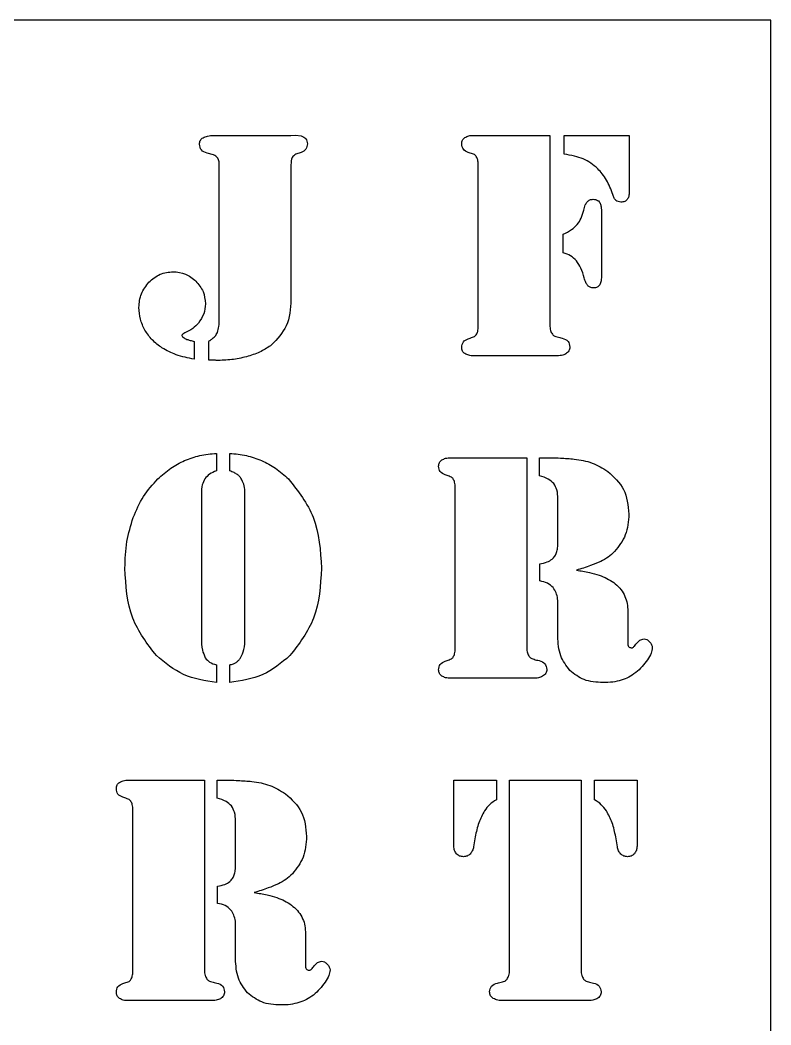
# Model space of a CAD drawing. Header units: millimetres. Extents: x 0 to 850, y -340 to 510.
# Drawn here: x 676.3 to 850, y 277.6 to 510 of the extents above; entities that cross this region are included whole.
import ezdxf

# ---------------------------------------------------------------- set-up
doc = ezdxf.new("R2010")
doc.units = ezdxf.units.MM
doc.layers.get('0').update_dxf_attribs({"linetype": 'CONTINUOUS'})

msp = doc.modelspace()

# ---------------------------------------------------------------- linework, layer by layer
for p, q in [((721.1, 483.3), (722.34, 483.34)), ((722.34, 483.34), (738.96, 483.34)), ((738.96, 483.34), (739.97, 483.38)), ((739.97, 483.38), (741.32, 483.23)), ((781.27, 483.34), (798.87, 483.34)), ((798.87, 483.34), (798.87, 439.44)), ((802.16, 478.97), (802.16, 483.34)), ((802.16, 483.34), (817.21, 483.34)), ((817.21, 483.34), (817.21, 470.3)), ((721.03, 478.86), (719.57, 479.23)), ((741.28, 479.38), (740.08, 479.01)), ((738.96, 476.54), (738.96, 445.31)), ((782.28, 439.14), (782.28, 476.54)), ((722.37, 440.9), (722.37, 476.24)), ((810.79, 465.41), (810.79, 451.17)), ((801.97, 456.14), (801.97, 460.48)), ((716.58, 435.7), (716.58, 431.59)), ((719.95, 431.37), (719.95, 435.7)), ((800.17, 432.34), (781.27, 432.34)), ((721.72, 409.78), (721.72, 405.75)), ((724.78, 405.75), (724.78, 409.78)), ((775.93, 408.77), (793.52, 408.77)), ((793.52, 408.77), (793.52, 364.87)), ((796.48, 404.63), (796.48, 408.77)), ((796.48, 408.77), (797.45, 408.77)), ((718.25, 400.52), (718.25, 367.11)), ((728.3, 367.11), (728.3, 400.52)), ((776.94, 364.57), (776.94, 401.97)), ((800.7, 389.38), (800.7, 399.28)), ((796.51, 380.27), (796.51, 384.26)), ((800.7, 367.45), (800.7, 373.73)), ((816.88, 373.73), (816.88, 365.99)), ((721.72, 360.87), (721.72, 356.76)), ((724.78, 356.76), (724.78, 360.87)), ((794.83, 357.77), (775.93, 357.77)), ((701.36, 334.21), (718.96, 334.21)), ((718.96, 334.21), (718.96, 290.3)), ((721.91, 330.06), (721.91, 334.21)), ((721.91, 334.21), (722.88, 334.21)), ((776.66, 318.92), (776.66, 334.21)), ((776.66, 334.21), (786.48, 334.21)), ((786.48, 334.21), (786.48, 329.68)), ((789.51, 290.3), (789.51, 334.21)), ((789.51, 334.21), (806.1, 334.21)), ((806.1, 334.21), (806.1, 290.3)), ((809.2, 329.68), (809.2, 334.21)), ((809.2, 334.21), (819.02, 334.21)), ((819.02, 334.21), (819.02, 318.92)), ((702.37, 290.01), (702.37, 327.41)), ((726.13, 314.81), (726.13, 324.72)), ((781.59, 321.09), (781.21, 318.81)), ((814.47, 318.81), (814.09, 321.09)), ((721.94, 305.7), (721.94, 309.7)), ((726.13, 292.88), (726.13, 299.16)), ((742.31, 299.16), (742.31, 291.42)), ((720.26, 283.21), (701.36, 283.21)), ((807.37, 283.21), (788.24, 283.21))]:
    msp.add_line(p, q)
msp.add_lwpolyline([(850, 510), (0, 510), (0, -340), (850, -340)], close=True)
for points, knots in [([(717.78, 481.29), (717.81, 481.6), (717.88, 482.22), (718.37, 482.61), (718.62, 482.8)], [0, 0, 0, 0, 0.106749, 0.2116496, 0.2116496, 0.2116496, 0.2116496]), ([(719.57, 479.23), (719.05, 479.41), (718.05, 479.76), (717.87, 480.8), (717.78, 481.29)], [0, 0, 0, 0, 0.1804908, 0.3441684, 0.3441684, 0.3441684, 0.3441684]), ([(718.62, 482.8), (718.96, 482.95), (719.75, 483.28), (720.61, 483.3), (721.1, 483.3)], [0, 0, 0, 0, 0.13036, 0.300787, 0.300787, 0.300787, 0.300787]), ([(742.77, 481.4), (742.71, 480.94), (742.57, 480), (741.72, 479.59), (741.28, 479.38)], [0, 0, 0, 0, 0.1536734, 0.313389, 0.313389, 0.313389, 0.313389]), ([(741.32, 483.23), (741.74, 483.06), (742.57, 482.72), (742.71, 481.83), (742.77, 481.4)], [0, 0, 0, 0, 0.150393, 0.294286, 0.294286, 0.294286, 0.294286]), ([(778.47, 481.4), (778.5, 481.69), (778.55, 482.27), (778.98, 482.65), (779.2, 482.84)], [0, 0, 0, 0, 0.0995854, 0.1960917, 0.1960917, 0.1960917, 0.1960917]), ([(779.96, 479.38), (779.53, 479.58), (778.66, 479.99), (778.53, 480.93), (778.47, 481.4)], [0, 0, 0, 0, 0.1584858, 0.3142666, 0.3142666, 0.3142666, 0.3142666]), ([(779.2, 482.84), (779.48, 482.98), (780.13, 483.31), (780.86, 483.33), (781.27, 483.34)], [0, 0, 0, 0, 0.1129812, 0.2538745, 0.2538745, 0.2538745, 0.2538745]), ([(722.37, 476.24), (722.37, 476.91), (722.36, 478.05), (721.42, 478.62), (721.03, 478.86)], [0, 0, 0, 0, 0.216826, 0.3685381, 0.3685381, 0.3685381, 0.3685381]), ([(740.08, 479.01), (739.76, 478.76), (738.96, 478.16), (738.96, 477.14), (738.96, 476.54)], [0, 0, 0, 0, 0.1367944, 0.3351574, 0.3351574, 0.3351574, 0.3351574]), ([(781.4, 478.88), (781.25, 478.93), (780.77, 479.11), (780.29, 479.27), (779.96, 479.38)], [0, 0, 0, 0, 0.0580704, 0.1793511, 0.1793511, 0.1793511, 0.1793511]), ([(781.83, 478.45), (781.76, 478.54), (781.65, 478.72), (781.47, 478.83), (781.4, 478.88)], [0, 0, 0, 0, 0.0414461, 0.07210721, 0.07210721, 0.07210721, 0.07210721]), ([(806.56, 477.89), (805.9, 478.13), (804.47, 478.65), (802.96, 478.86), (802.16, 478.97)], [0, 0, 0, 0, 0.2498571, 0.5354889, 0.5354889, 0.5354889, 0.5354889]), ([(782.28, 476.54), (782.27, 476.93), (782.26, 477.6), (781.96, 478.19), (781.83, 478.45)], [0, 0, 0, 0, 0.1336195, 0.2330382, 0.2330382, 0.2330382, 0.2330382]), ([(809.93, 475.61), (809.41, 476.07), (808.39, 476.99), (807.17, 477.59), (806.56, 477.89)], [0, 0, 0, 0, 0.2444036, 0.4799709, 0.4799709, 0.4799709, 0.4799709]), ([(811.94, 472.99), (811.64, 473.48), (811.06, 474.42), (810.3, 475.22), (809.93, 475.61)], [0, 0, 0, 0, 0.2011563, 0.3895144, 0.3895144, 0.3895144, 0.3895144]), ([(813.4, 469.63), (813.2, 470.22), (812.82, 471.38), (812.23, 472.46), (811.94, 472.99)], [0, 0, 0, 0, 0.2200686, 0.4318832, 0.4318832, 0.4318832, 0.4318832]), ([(814.13, 468.3), (813.99, 468.47), (813.66, 468.87), (813.49, 469.35), (813.4, 469.63)], [0, 0, 0, 0, 0.0776921, 0.179425, 0.179425, 0.179425, 0.179425]), ([(817.21, 470.3), (817.21, 469.93), (817.2, 469.28), (816.89, 468.71), (816.76, 468.47)], [0, 0, 0, 0, 0.129246, 0.2246479, 0.2246479, 0.2246479, 0.2246479]), ([(806.71, 466.04), (806.8, 466.45), (806.95, 467.16), (807.34, 467.76), (807.5, 468)], [0, 0, 0, 0, 0.1469463, 0.2503323, 0.2503323, 0.2503323, 0.2503323]), ([(807.5, 468), (807.69, 468.16), (808.08, 468.5), (808.6, 468.53), (808.88, 468.55)], [0, 0, 0, 0, 0.0841306, 0.1788866, 0.1788866, 0.1788866, 0.1788866]), ([(808.88, 468.55), (809.24, 468.51), (809.94, 468.45), (810.34, 467.88), (810.52, 467.61)], [0, 0, 0, 0, 0.1218192, 0.2330688, 0.2330688, 0.2330688, 0.2330688]), ([(810.52, 467.61), (810.6, 467.35), (810.8, 466.63), (810.79, 465.88), (810.79, 465.41)], [0, 0, 0, 0, 0.0962152, 0.2623274, 0.2623274, 0.2623274, 0.2623274]), ([(815.31, 467.91), (815.08, 467.92), (814.65, 467.94), (814.29, 468.19), (814.13, 468.3)], [0, 0, 0, 0, 0.0794136, 0.1485878, 0.1485878, 0.1485878, 0.1485878]), ([(816.76, 468.47), (816.58, 468.31), (816.16, 467.95), (815.61, 467.92), (815.31, 467.91)], [0, 0, 0, 0, 0.0850781, 0.1885965, 0.1885965, 0.1885965, 0.1885965]), ([(805.2, 462.74), (805.53, 463.2), (806.23, 464.21), (806.54, 465.4), (806.71, 466.04)], [0, 0, 0, 0, 0.1986627, 0.4307946, 0.4307946, 0.4307946, 0.4307946]), ([(801.97, 460.48), (802.63, 460.8), (803.82, 461.4), (804.78, 462.32), (805.2, 462.74)], [0, 0, 0, 0, 0.2586332, 0.4664751, 0.4664751, 0.4664751, 0.4664751]), ([(804.99, 454.31), (804.57, 454.73), (803.72, 455.59), (802.56, 455.96), (801.97, 456.14)], [0, 0, 0, 0, 0.2072763, 0.4217449, 0.4217449, 0.4217449, 0.4217449]), ([(806.83, 450.35), (806.6, 451.13), (806.2, 452.55), (805.37, 453.76), (804.99, 454.31)], [0, 0, 0, 0, 0.2839358, 0.5163243, 0.5163243, 0.5163243, 0.5163243]), ([(706.1, 449.38), (706.91, 450.09), (708.52, 451.49), (710.64, 451.7), (711.69, 451.81)], [0, 0, 0, 0, 0.3700137, 0.7326133, 0.7326133, 0.7326133, 0.7326133]), ([(711.69, 451.81), (712.68, 451.72), (714.67, 451.53), (716.21, 450.26), (716.97, 449.62)], [0, 0, 0, 0, 0.3439727, 0.6873203, 0.6873203, 0.6873203, 0.6873203]), ([(810.79, 451.17), (810.79, 450.67), (810.79, 449.84), (810.51, 449.05), (810.39, 448.74)], [0, 0, 0, 0, 0.1751061, 0.2913675, 0.2913675, 0.2913675, 0.2913675]), ([(703.77, 443.55), (703.86, 444.64), (704.06, 446.82), (705.42, 448.53), (706.1, 449.38)], [0, 0, 0, 0, 0.3777255, 0.7535305, 0.7535305, 0.7535305, 0.7535305]), ([(716.97, 449.62), (717.61, 448.86), (718.88, 447.33), (719.07, 445.36), (719.16, 444.37)], [0, 0, 0, 0, 0.3424386, 0.6831731, 0.6831731, 0.6831731, 0.6831731]), ([(807.61, 448.59), (807.45, 448.82), (807.08, 449.35), (806.92, 449.99), (806.83, 450.35)], [0, 0, 0, 0, 0.0972634, 0.2279266, 0.2279266, 0.2279266, 0.2279266]), ([(808.96, 448.07), (808.69, 448.09), (808.18, 448.12), (807.79, 448.44), (807.61, 448.59)], [0, 0, 0, 0, 0.0914137, 0.1737065, 0.1737065, 0.1737065, 0.1737065]), ([(810.39, 448.74), (810.22, 448.55), (809.85, 448.12), (809.27, 448.09), (808.96, 448.07)], [0, 0, 0, 0, 0.0882973, 0.1940104, 0.1940104, 0.1940104, 0.1940104]), ([(719.16, 444.37), (719.09, 443.58), (718.94, 441.96), (718.02, 440.61), (717.55, 439.93)], [0, 0, 0, 0, 0.2755119, 0.5643408, 0.5643408, 0.5643408, 0.5643408]), ([(738.96, 445.31), (738.82, 443.2), (738.54, 439.18), (735.79, 436.27), (734.48, 434.88)], [0, 0, 0, 0, 0.720954, 1.372409, 1.372409, 1.372409, 1.372409]), ([(705.17, 438.3), (704.76, 439.13), (703.94, 440.79), (703.83, 442.63), (703.77, 443.55)], [0, 0, 0, 0, 0.3229504, 0.6448298, 0.6448298, 0.6448298, 0.6448298]), ([(717.55, 439.93), (717.13, 439.48), (716.23, 438.52), (715.05, 437.95), (714.42, 437.65)], [0, 0, 0, 0, 0.215309, 0.4598406, 0.4598406, 0.4598406, 0.4598406]), ([(721.93, 437.76), (722.06, 438.22), (722.34, 439.25), (722.36, 440.31), (722.37, 440.9)], [0, 0, 0, 0, 0.1695157, 0.3743369, 0.3743369, 0.3743369, 0.3743369]), ([(798.87, 439.44), (798.87, 439.01), (798.88, 438.26), (799.27, 437.62), (799.43, 437.35)], [0, 0, 0, 0, 0.1481727, 0.2587474, 0.2587474, 0.2587474, 0.2587474]), ([(709.11, 434.17), (708.32, 434.76), (706.76, 435.9), (705.69, 437.51), (705.17, 438.3)], [0, 0, 0, 0, 0.3449267, 0.6762459, 0.6762459, 0.6762459, 0.6762459]), ([(714.42, 437.65), (714.23, 437.56), (713.95, 437.44), (713.77, 437.2), (713.71, 437.12)], [0, 0, 0, 0, 0.069925, 0.1049695, 0.1049695, 0.1049695, 0.1049695]), ([(713.71, 437.12), (713.72, 437.05), (713.76, 436.85), (713.92, 436.73), (714.02, 436.66)], [0, 0, 0, 0, 0.02573596, 0.06847354, 0.06847354, 0.06847354, 0.06847354]), ([(721.38, 436.88), (721.49, 437.01), (721.7, 437.28), (721.85, 437.59), (721.93, 437.76)], [0, 0, 0, 0, 0.058132, 0.1217787, 0.1217787, 0.1217787, 0.1217787]), ([(781.4, 436.81), (781.47, 436.85), (781.65, 436.97), (781.76, 437.14), (781.83, 437.24)], [0, 0, 0, 0, 0.03066125, 0.07210717, 0.07210717, 0.07210717, 0.07210717]), ([(781.83, 437.24), (781.96, 437.49), (782.26, 438.08), (782.27, 438.76), (782.28, 439.14)], [0, 0, 0, 0, 0.0994193, 0.2330386, 0.2330386, 0.2330386, 0.2330386]), ([(799.43, 437.35), (799.52, 437.24), (799.68, 437.05), (799.89, 436.93), (799.99, 436.88)], [0, 0, 0, 0, 0.04935592, 0.08657679, 0.08657679, 0.08657679, 0.08657679]), ([(714.02, 436.66), (714.15, 436.56), (714.43, 436.37), (714.74, 436.23), (714.9, 436.15)], [0, 0, 0, 0, 0.056232, 0.1193831, 0.1193831, 0.1193831, 0.1193831]), ([(714.9, 436.15), (715.13, 436.07), (715.68, 435.89), (716.25, 435.77), (716.58, 435.7)], [0, 0, 0, 0, 0.0865345, 0.2048949, 0.2048949, 0.2048949, 0.2048949]), ([(719.95, 435.7), (720.02, 435.76), (720.14, 435.85), (720.27, 435.93), (720.32, 435.97)], [0, 0, 0, 0, 0.03231958, 0.05365632, 0.05365632, 0.05365632, 0.05365632]), ([(720.32, 435.97), (720.54, 436.13), (720.91, 436.41), (721.24, 436.74), (721.38, 436.88)], [0, 0, 0, 0, 0.0961935, 0.1653675, 0.1653675, 0.1653675, 0.1653675]), ([(734.48, 434.88), (733.69, 434.34), (732.02, 433.2), (730.09, 432.58), (729.06, 432.25)], [0, 0, 0, 0, 0.3348337, 0.7120042, 0.7120042, 0.7120042, 0.7120042]), ([(778.47, 434.28), (778.53, 434.75), (778.66, 435.7), (779.53, 436.1), (779.96, 436.3)], [0, 0, 0, 0, 0.1557804, 0.3142659, 0.3142659, 0.3142659, 0.3142659]), ([(779.96, 436.3), (780.29, 436.41), (780.77, 436.57), (781.25, 436.75), (781.4, 436.81)], [0, 0, 0, 0, 0.1212806, 0.1793511, 0.1793511, 0.1793511, 0.1793511]), ([(799.99, 436.88), (800.17, 436.83), (800.74, 436.66), (801.32, 436.51), (801.71, 436.41)], [0, 0, 0, 0, 0.0686814, 0.2095474, 0.2095474, 0.2095474, 0.2095474]), ([(801.71, 436.41), (802.23, 436.24), (803.24, 435.9), (803.41, 434.86), (803.5, 434.36)], [0, 0, 0, 0, 0.1794443, 0.3452034, 0.3452034, 0.3452034, 0.3452034]), ([(716.58, 431.59), (715.15, 431.86), (712.53, 432.34), (710.18, 433.6), (709.11, 434.17)], [0, 0, 0, 0, 0.5088054, 0.9349596, 0.9349596, 0.9349596, 0.9349596]), ([(779.2, 432.85), (778.98, 433.03), (778.55, 433.42), (778.5, 433.99), (778.47, 434.28)], [0, 0, 0, 0, 0.0965061, 0.1960927, 0.1960927, 0.1960927, 0.1960927]), ([(781.27, 432.34), (780.86, 432.35), (780.13, 432.37), (779.48, 432.7), (779.2, 432.85)], [0, 0, 0, 0, 0.1408932, 0.2538743, 0.2538743, 0.2538743, 0.2538743]), ([(802.53, 432.79), (802.22, 432.66), (801.47, 432.35), (800.65, 432.34), (800.17, 432.34)], [0, 0, 0, 0, 0.1178282, 0.2842855, 0.2842855, 0.2842855, 0.2842855]), ([(803.5, 434.36), (803.45, 434.05), (803.35, 433.39), (802.81, 433), (802.53, 432.79)], [0, 0, 0, 0, 0.1071749, 0.2253261, 0.2253261, 0.2253261, 0.2253261]), ([(722.11, 431.29), (721.83, 431.3), (721.1, 431.31), (720.38, 431.35), (719.95, 431.37)], [0, 0, 0, 0, 0.1011227, 0.2551099, 0.2551099, 0.2551099, 0.2551099]), ([(729.06, 432.25), (727.94, 431.97), (725.66, 431.4), (723.31, 431.33), (722.11, 431.29)], [0, 0, 0, 0, 0.4065879, 0.8273024, 0.8273024, 0.8273024, 0.8273024]), ([(714.36, 408.14), (715.51, 408.57), (717.89, 409.46), (720.42, 409.67), (721.72, 409.78)], [0, 0, 0, 0, 0.4333479, 0.891057, 0.891057, 0.891057, 0.891057]), ([(724.78, 409.78), (726.08, 409.67), (728.62, 409.46), (731, 408.57), (732.16, 408.14)], [0, 0, 0, 0, 0.4582541, 0.8931695, 0.8931695, 0.8931695, 0.8931695]), ([(708.16, 403.88), (709.12, 404.75), (711, 406.45), (713.26, 407.58), (714.36, 408.14)], [0, 0, 0, 0, 0.4558731, 0.88879, 0.88879, 0.88879, 0.88879]), ([(732.16, 408.14), (733.27, 407.59), (735.54, 406.45), (737.42, 404.75), (738.38, 403.88)], [0, 0, 0, 0, 0.4343567, 0.8906539, 0.8906539, 0.8906539, 0.8906539]), ([(773.12, 406.83), (773.15, 407.12), (773.21, 407.7), (773.64, 408.08), (773.85, 408.27)], [0, 0, 0, 0, 0.0995859, 0.1960922, 0.1960922, 0.1960922, 0.1960922]), ([(774.62, 404.81), (774.18, 405.02), (773.32, 405.42), (773.19, 406.36), (773.12, 406.83)], [0, 0, 0, 0, 0.1584858, 0.3142661, 0.3142661, 0.3142661, 0.3142661]), ([(773.85, 408.27), (774.14, 408.42), (774.79, 408.74), (775.52, 408.76), (775.93, 408.77)], [0, 0, 0, 0, 0.1129812, 0.2538743, 0.2538743, 0.2538743, 0.2538743]), ([(797.45, 408.77), (798.73, 408.77), (801.09, 408.75), (803.44, 408.56), (804.51, 408.47)], [0, 0, 0, 0, 0.4517343, 0.8317713, 0.8317713, 0.8317713, 0.8317713]), ([(804.51, 408.47), (805.91, 408.26), (808.68, 407.83), (811.06, 406.36), (812.24, 405.63)], [0, 0, 0, 0, 0.4942922, 0.9780044, 0.9780044, 0.9780044, 0.9780044]), ([(721.72, 405.75), (721.15, 405.52), (720.11, 405.12), (719.36, 404.29), (719.03, 403.92)], [0, 0, 0, 0, 0.2128041, 0.3876539, 0.3876539, 0.3876539, 0.3876539]), ([(726.56, 404.89), (726.31, 405.04), (725.75, 405.39), (725.13, 405.62), (724.78, 405.75)], [0, 0, 0, 0, 0.1024356, 0.2325304, 0.2325304, 0.2325304, 0.2325304]), ([(727.62, 403.65), (727.47, 403.9), (727.18, 404.37), (726.76, 404.72), (726.56, 404.89)], [0, 0, 0, 0, 0.1006035, 0.192749, 0.192749, 0.192749, 0.192749]), ([(776.06, 404.31), (775.9, 404.37), (775.43, 404.55), (774.95, 404.71), (774.62, 404.81)], [0, 0, 0, 0, 0.0580704, 0.1793511, 0.1793511, 0.1793511, 0.1793511]), ([(799.78, 402.8), (799.37, 403.17), (798.42, 404.04), (797.18, 404.42), (796.48, 404.63)], [0, 0, 0, 0, 0.1941894, 0.4497809, 0.4497809, 0.4497809, 0.4497809]), ([(812.24, 405.63), (813.67, 404.33), (816.58, 401.67), (816.95, 397.74), (817.14, 395.73)], [0, 0, 0, 0, 0.657369, 1.341908, 1.341908, 1.341908, 1.341908]), ([(702.46, 394.97), (703.17, 396.64), (704.56, 399.94), (706.97, 402.58), (708.16, 403.88)], [0, 0, 0, 0, 0.636187, 1.252415, 1.252415, 1.252415, 1.252415]), ([(719.03, 403.92), (718.8, 403.45), (718.28, 402.38), (718.26, 401.19), (718.25, 400.52)], [0, 0, 0, 0, 0.1818274, 0.4148412, 0.4148412, 0.4148412, 0.4148412]), ([(728.3, 400.52), (728.28, 401.12), (728.25, 402.21), (727.82, 403.21), (727.62, 403.65)], [0, 0, 0, 0, 0.2097261, 0.3807879, 0.3807879, 0.3807879, 0.3807879]), ([(738.38, 403.88), (740.6, 401.04), (745.33, 394.99), (745.77, 387.3), (746.01, 383.22)], [0, 0, 0, 0, 1.242752, 2.646483, 2.646483, 2.646483, 2.646483]), ([(776.49, 403.88), (776.42, 403.98), (776.3, 404.15), (776.13, 404.26), (776.06, 404.31)], [0, 0, 0, 0, 0.04144629, 0.07210735, 0.07210735, 0.07210735, 0.07210735]), ([(776.94, 401.97), (776.93, 402.36), (776.92, 403.03), (776.62, 403.62), (776.49, 403.88)], [0, 0, 0, 0, 0.1336188, 0.2330377, 0.2330377, 0.2330377, 0.2330377]), ([(800.7, 399.28), (800.68, 399.99), (800.66, 401.23), (800.05, 402.32), (799.78, 402.8)], [0, 0, 0, 0, 0.2432524, 0.4327555, 0.4327555, 0.4327555, 0.4327555]), ([(817.14, 395.73), (817.02, 394.08), (816.79, 390.86), (814.81, 388.33), (813.85, 387.1)], [0, 0, 0, 0, 0.57197, 1.108766, 1.108766, 1.108766, 1.108766]), ([(700.54, 383.22), (700.6, 385.3), (700.73, 389.3), (701.9, 393.13), (702.46, 394.97)], [0, 0, 0, 0, 0.730218, 1.40628, 1.40628, 1.40628, 1.40628]), ([(800.42, 386.84), (800.5, 387.19), (800.69, 388.03), (800.7, 388.89), (800.7, 389.38)], [0, 0, 0, 0, 0.1276913, 0.3015132, 0.3015132, 0.3015132, 0.3015132]), ([(799.39, 385.31), (799.62, 385.54), (800.06, 385.98), (800.3, 386.56), (800.42, 386.84)], [0, 0, 0, 0, 0.1125253, 0.218927, 0.218927, 0.218927, 0.218927]), ([(813.85, 387.1), (813.37, 386.65), (812.39, 385.74), (811.21, 385.1), (810.62, 384.79)], [0, 0, 0, 0, 0.2326046, 0.4695967, 0.4695967, 0.4695967, 0.4695967]), ([(796.51, 384.26), (797.11, 384.36), (798.14, 384.52), (799.02, 385.07), (799.39, 385.31)], [0, 0, 0, 0, 0.2089674, 0.3634131, 0.3634131, 0.3634131, 0.3634131]), ([(810.62, 384.79), (809.85, 384.46), (808.01, 383.67), (806.1, 383.1), (804.99, 382.77)], [0, 0, 0, 0, 0.2962025, 0.7033185, 0.7033185, 0.7033185, 0.7033185]), ([(707.82, 363), (705.7, 365.78), (701.16, 371.73), (700.75, 379.23), (700.54, 383.22)], [0, 0, 0, 0, 1.206424, 2.58038, 2.58038, 2.58038, 2.58038]), ([(746.01, 383.22), (745.79, 379.23), (745.38, 371.73), (740.84, 365.78), (738.72, 363)], [0, 0, 0, 0, 1.373956, 2.58038, 2.58038, 2.58038, 2.58038]), ([(804.99, 382.77), (806.01, 382.61), (807.8, 382.33), (809.54, 381.83), (810.28, 381.61)], [0, 0, 0, 0, 0.3635208, 0.6372887, 0.6372887, 0.6372887, 0.6372887]), ([(810.28, 381.61), (810.88, 381.38), (812.06, 380.93), (813.11, 380.24), (813.63, 379.89)], [0, 0, 0, 0, 0.225026, 0.4435564, 0.4435564, 0.4435564, 0.4435564]), ([(799.61, 378.73), (799.2, 379.13), (798.32, 379.95), (797.14, 380.16), (796.51, 380.27)], [0, 0, 0, 0, 0.1971972, 0.4150183, 0.4150183, 0.4150183, 0.4150183]), ([(813.63, 379.89), (814.12, 379.49), (815.08, 378.71), (815.72, 377.65), (816.04, 377.13)], [0, 0, 0, 0, 0.2212813, 0.434338, 0.434338, 0.434338, 0.434338]), ([(800.66, 376.16), (800.57, 376.63), (800.4, 377.56), (799.87, 378.35), (799.61, 378.73)], [0, 0, 0, 0, 0.1689774, 0.3305002, 0.3305002, 0.3305002, 0.3305002]), ([(816.04, 377.13), (816.28, 376.58), (816.77, 375.5), (816.84, 374.32), (816.88, 373.73)], [0, 0, 0, 0, 0.2081694, 0.4151461, 0.4151461, 0.4151461, 0.4151461]), ([(800.7, 373.73), (800.7, 374.28), (800.7, 375.09), (800.67, 375.9), (800.66, 376.16)], [0, 0, 0, 0, 0.1945088, 0.2857773, 0.2857773, 0.2857773, 0.2857773]), ([(803.46, 359.59), (802.66, 360.67), (800.93, 362.99), (800.78, 365.9), (800.7, 367.45)], [0, 0, 0, 0, 0.46618, 1.000428, 1.000428, 1.000428, 1.000428]), ([(718.25, 367.11), (718.25, 366.16), (718.25, 364.55), (718.88, 363.08), (719.14, 362.48)], [0, 0, 0, 0, 0.3307232, 0.5601804, 0.5601804, 0.5601804, 0.5601804]), ([(727.29, 362.48), (727.58, 363.11), (728.26, 364.58), (728.28, 366.19), (728.3, 367.11)], [0, 0, 0, 0, 0.2432446, 0.5633037, 0.5633037, 0.5633037, 0.5633037]), ([(816.88, 365.99), (816.88, 365.65), (816.89, 365.05), (817.43, 364.87), (817.66, 364.8)], [0, 0, 0, 0, 0.1079891, 0.1856381, 0.1856381, 0.1856381, 0.1856381]), ([(817.66, 364.8), (817.76, 364.8), (817.94, 364.82), (818.09, 364.92), (818.17, 364.97)], [0, 0, 0, 0, 0.03279273, 0.06353311, 0.06353311, 0.06353311, 0.06353311]), ([(818.17, 364.97), (818.25, 365.05), (818.46, 365.25), (818.64, 365.48), (818.74, 365.62)], [0, 0, 0, 0, 0.0411825, 0.1028825, 0.1028825, 0.1028825, 0.1028825]), ([(818.74, 365.62), (819.03, 365.99), (819.52, 366.63), (820.31, 366.81), (820.65, 366.89)], [0, 0, 0, 0, 0.1577414, 0.2769351, 0.2769351, 0.2769351, 0.2769351]), ([(820.65, 366.89), (820.87, 366.85), (821.36, 366.77), (821.72, 366.41), (821.92, 366.22)], [0, 0, 0, 0, 0.0772997, 0.1727212, 0.1727212, 0.1727212, 0.1727212]), ([(821.92, 366.22), (822.1, 366), (822.44, 365.61), (822.52, 365.1), (822.56, 364.87)], [0, 0, 0, 0, 0.0969586, 0.1782548, 0.1782548, 0.1782548, 0.1782548]), ([(721.72, 356.76), (719.08, 357.18), (713.88, 358), (709.82, 361.35), (707.82, 363)], [0, 0, 0, 0, 0.924035, 1.822052, 1.822052, 1.822052, 1.822052]), ([(738.72, 363), (736.72, 361.34), (732.66, 357.97), (727.43, 357.17), (724.78, 356.76)], [0, 0, 0, 0, 0.900173, 1.82688, 1.82688, 1.82688, 1.82688]), ([(776.06, 362.24), (776.13, 362.29), (776.3, 362.4), (776.42, 362.57), (776.49, 362.67)], [0, 0, 0, 0, 0.03066135, 0.07210726, 0.07210726, 0.07210726, 0.07210726]), ([(776.49, 362.67), (776.62, 362.92), (776.92, 363.52), (776.93, 364.19), (776.94, 364.57)], [0, 0, 0, 0, 0.0994193, 0.2330386, 0.2330386, 0.2330386, 0.2330386]), ([(793.52, 364.87), (793.53, 364.44), (793.54, 363.69), (793.92, 363.05), (794.08, 362.78)], [0, 0, 0, 0, 0.1481727, 0.2587474, 0.2587474, 0.2587474, 0.2587474]), ([(794.08, 362.78), (794.17, 362.67), (794.33, 362.48), (794.55, 362.36), (794.65, 362.31)], [0, 0, 0, 0, 0.04935592, 0.08657679, 0.08657679, 0.08657679, 0.08657679]), ([(822.56, 364.87), (822.49, 364.43), (822.33, 363.42), (821.77, 362.55), (821.45, 362.05)], [0, 0, 0, 0, 0.1545375, 0.359807, 0.359807, 0.359807, 0.359807]), ([(719.14, 362.48), (719.45, 362.13), (720.15, 361.34), (721.16, 361.04), (721.72, 360.87)], [0, 0, 0, 0, 0.1632082, 0.3638052, 0.3638052, 0.3638052, 0.3638052]), ([(724.78, 360.87), (725.08, 360.95), (725.61, 361.08), (726.08, 361.34), (726.3, 361.45)], [0, 0, 0, 0, 0.1060454, 0.1913117, 0.1913117, 0.1913117, 0.1913117]), ([(726.3, 361.45), (726.48, 361.59), (726.86, 361.88), (727.14, 362.27), (727.29, 362.48)], [0, 0, 0, 0, 0.0795659, 0.1687226, 0.1687226, 0.1687226, 0.1687226]), ([(773.12, 359.72), (773.19, 360.18), (773.32, 361.13), (774.18, 361.53), (774.62, 361.73)], [0, 0, 0, 0, 0.1557804, 0.3142659, 0.3142659, 0.3142659, 0.3142659]), ([(774.62, 361.73), (774.95, 361.84), (775.43, 362), (775.9, 362.18), (776.06, 362.24)], [0, 0, 0, 0, 0.1212806, 0.179351, 0.179351, 0.179351, 0.179351]), ([(794.65, 362.31), (794.83, 362.26), (795.4, 362.09), (795.98, 361.94), (796.36, 361.85)], [0, 0, 0, 0, 0.0686814, 0.2095474, 0.2095474, 0.2095474, 0.2095474]), ([(796.36, 361.85), (796.89, 361.67), (797.89, 361.33), (798.07, 360.29), (798.16, 359.79)], [0, 0, 0, 0, 0.1794443, 0.3452034, 0.3452034, 0.3452034, 0.3452034]), ([(821.45, 362.05), (821.06, 361.51), (820.26, 360.41), (819.23, 359.53), (818.71, 359.08)], [0, 0, 0, 0, 0.2355569, 0.477396, 0.477396, 0.477396, 0.477396]), ([(773.85, 358.28), (773.64, 358.47), (773.21, 358.85), (773.15, 359.42), (773.12, 359.72)], [0, 0, 0, 0, 0.0965061, 0.1960927, 0.1960927, 0.1960927, 0.1960927]), ([(775.93, 357.77), (775.52, 357.78), (774.79, 357.8), (774.14, 358.13), (773.85, 358.28)], [0, 0, 0, 0, 0.1408931, 0.2538743, 0.2538743, 0.2538743, 0.2538743]), ([(797.19, 358.22), (796.88, 358.09), (796.13, 357.78), (795.31, 357.78), (794.83, 357.77)], [0, 0, 0, 0, 0.1178282, 0.2842855, 0.2842855, 0.2842855, 0.2842855]), ([(798.16, 359.79), (798.11, 359.48), (798.01, 358.82), (797.47, 358.43), (797.19, 358.22)], [0, 0, 0, 0, 0.1071749, 0.2253261, 0.2253261, 0.2253261, 0.2253261]), ([(811.16, 356.76), (809.64, 356.85), (806.78, 357.01), (804.52, 358.76), (803.46, 359.59)], [0, 0, 0, 0, 0.5231047, 0.9849286, 0.9849286, 0.9849286, 0.9849286]), ([(818.71, 359.08), (818.19, 358.7), (817.17, 357.95), (815.97, 357.52), (815.38, 357.31)], [0, 0, 0, 0, 0.2255379, 0.44553, 0.44553, 0.44553, 0.44553]), ([(815.38, 357.31), (814.73, 357.15), (813.35, 356.81), (811.92, 356.78), (811.16, 356.76)], [0, 0, 0, 0, 0.2345924, 0.5021009, 0.5021009, 0.5021009, 0.5021009]), ([(698.56, 332.26), (698.58, 332.55), (698.64, 333.13), (699.07, 333.51), (699.28, 333.7)], [0, 0, 0, 0, 0.0995859, 0.1960922, 0.1960922, 0.1960922, 0.1960922]), ([(699.28, 333.7), (699.57, 333.85), (700.22, 334.18), (700.95, 334.2), (701.36, 334.21)], [0, 0, 0, 0, 0.1129812, 0.2538743, 0.2538743, 0.2538743, 0.2538743]), ([(722.88, 334.21), (724.16, 334.2), (726.52, 334.18), (728.87, 333.99), (729.94, 333.91)], [0, 0, 0, 0, 0.4517338, 0.8317713, 0.8317713, 0.8317713, 0.8317713]), ([(729.94, 333.91), (731.34, 333.69), (734.11, 333.26), (736.49, 331.79), (737.67, 331.07)], [0, 0, 0, 0, 0.4942913, 0.9780043, 0.9780043, 0.9780043, 0.9780043]), ([(700.05, 330.24), (699.61, 330.45), (698.75, 330.85), (698.62, 331.79), (698.56, 332.26)], [0, 0, 0, 0, 0.1584858, 0.3142661, 0.3142661, 0.3142661, 0.3142661]), ([(701.49, 329.74), (701.33, 329.8), (700.86, 329.98), (700.38, 330.14), (700.05, 330.24)], [0, 0, 0, 0, 0.0580704, 0.1793511, 0.1793511, 0.1793511, 0.1793511]), ([(725.21, 328.23), (724.8, 328.6), (723.85, 329.48), (722.61, 329.85), (721.91, 330.06)], [0, 0, 0, 0, 0.1941894, 0.4497809, 0.4497809, 0.4497809, 0.4497809]), ([(737.67, 331.07), (739.1, 329.76), (742.02, 327.11), (742.38, 323.17), (742.57, 321.17)], [0, 0, 0, 0, 0.657368, 1.341907, 1.341907, 1.341907, 1.341907]), ([(701.92, 329.31), (701.85, 329.41), (701.73, 329.58), (701.56, 329.69), (701.49, 329.74)], [0, 0, 0, 0, 0.04144636, 0.07210733, 0.07210733, 0.07210733, 0.07210733]), ([(702.37, 327.41), (702.36, 327.79), (702.35, 328.46), (702.05, 329.06), (701.92, 329.31)], [0, 0, 0, 0, 0.1336188, 0.2330377, 0.2330377, 0.2330377, 0.2330377]), ([(726.13, 324.72), (726.11, 325.42), (726.09, 326.67), (725.48, 327.75), (725.21, 328.23)], [0, 0, 0, 0, 0.2432524, 0.4327555, 0.4327555, 0.4327555, 0.4327555]), ([(786.48, 329.68), (785.93, 329.33), (784.86, 328.64), (784.12, 327.61), (783.75, 327.11)], [0, 0, 0, 0, 0.2279206, 0.4450308, 0.4450308, 0.4450308, 0.4450308]), ([(811.93, 327.11), (811.55, 327.61), (810.8, 328.63), (809.74, 329.33), (809.2, 329.68)], [0, 0, 0, 0, 0.2185068, 0.444662, 0.444662, 0.444662, 0.444662]), ([(783.75, 327.11), (783.26, 326.2), (782.23, 324.31), (781.81, 322.19), (781.59, 321.09)], [0, 0, 0, 0, 0.3627123, 0.7561023, 0.7561023, 0.7561023, 0.7561023]), ([(814.09, 321.09), (813.87, 322.19), (813.45, 324.31), (812.42, 326.2), (811.93, 327.11)], [0, 0, 0, 0, 0.3933899, 0.7561023, 0.7561023, 0.7561023, 0.7561023]), ([(742.57, 321.17), (742.45, 319.51), (742.22, 316.29), (740.24, 313.76), (739.28, 312.53)], [0, 0, 0, 0, 0.57197, 1.108766, 1.108766, 1.108766, 1.108766]), ([(777.27, 317.17), (777.09, 317.42), (776.71, 317.94), (776.68, 318.59), (776.66, 318.92)], [0, 0, 0, 0, 0.1061977, 0.2229983, 0.2229983, 0.2229983, 0.2229983]), ([(781.21, 318.81), (781.14, 318.48), (781, 317.85), (780.6, 317.35), (780.41, 317.11)], [0, 0, 0, 0, 0.1188871, 0.2239025, 0.2239025, 0.2239025, 0.2239025]), ([(815.27, 317.11), (815.08, 317.35), (814.68, 317.85), (814.54, 318.48), (814.47, 318.81)], [0, 0, 0, 0, 0.1050155, 0.2239025, 0.2239025, 0.2239025, 0.2239025]), ([(819.02, 318.92), (819, 318.59), (818.96, 317.94), (818.59, 317.42), (818.41, 317.17)], [0, 0, 0, 0, 0.1168006, 0.2229983, 0.2229983, 0.2229983, 0.2229983]), ([(778.86, 316.5), (778.55, 316.52), (777.95, 316.57), (777.49, 316.97), (777.27, 317.17)], [0, 0, 0, 0, 0.1057132, 0.2077172, 0.2077172, 0.2077172, 0.2077172]), ([(780.41, 317.11), (780.19, 316.93), (779.74, 316.57), (779.16, 316.52), (778.86, 316.5)], [0, 0, 0, 0, 0.0982916, 0.2004629, 0.2004629, 0.2004629, 0.2004629]), ([(816.82, 316.5), (816.52, 316.52), (815.94, 316.57), (815.49, 316.93), (815.27, 317.11)], [0, 0, 0, 0, 0.102171, 0.200463, 0.200463, 0.200463, 0.200463]), ([(818.41, 317.17), (818.18, 316.97), (817.73, 316.57), (817.13, 316.52), (816.82, 316.5)], [0, 0, 0, 0, 0.1020038, 0.2077165, 0.2077165, 0.2077165, 0.2077165]), ([(725.85, 312.27), (725.93, 312.63), (726.12, 313.46), (726.13, 314.32), (726.13, 314.81)], [0, 0, 0, 0, 0.1276914, 0.3015133, 0.3015133, 0.3015133, 0.3015133]), ([(724.82, 310.74), (725.05, 310.97), (725.49, 311.41), (725.73, 311.99), (725.85, 312.27)], [0, 0, 0, 0, 0.1125253, 0.218927, 0.218927, 0.218927, 0.218927]), ([(739.28, 312.53), (738.8, 312.08), (737.82, 311.17), (736.64, 310.54), (736.05, 310.22)], [0, 0, 0, 0, 0.2326042, 0.469596, 0.469596, 0.469596, 0.469596]), ([(721.94, 309.7), (722.54, 309.79), (723.57, 309.95), (724.45, 310.51), (724.82, 310.74)], [0, 0, 0, 0, 0.2089674, 0.3634127, 0.3634127, 0.3634127, 0.3634127]), ([(736.05, 310.22), (735.28, 309.89), (733.44, 309.1), (731.53, 308.53), (730.43, 308.2)], [0, 0, 0, 0, 0.2962034, 0.7033194, 0.7033194, 0.7033194, 0.7033194]), ([(730.43, 308.2), (731.44, 308.04), (733.23, 307.76), (734.97, 307.26), (735.71, 307.04)], [0, 0, 0, 0, 0.3635213, 0.6372896, 0.6372896, 0.6372896, 0.6372896]), ([(735.71, 307.04), (736.31, 306.81), (737.49, 306.37), (738.54, 305.67), (739.06, 305.32)], [0, 0, 0, 0, 0.2250251, 0.4435556, 0.4435556, 0.4435556, 0.4435556]), ([(725.05, 304.17), (724.63, 304.56), (723.76, 305.38), (722.57, 305.59), (721.94, 305.7)], [0, 0, 0, 0, 0.1971976, 0.4150182, 0.4150182, 0.4150182, 0.4150182]), ([(739.06, 305.32), (739.55, 304.92), (740.51, 304.14), (741.15, 303.08), (741.47, 302.56)], [0, 0, 0, 0, 0.2212816, 0.4343386, 0.4343386, 0.4343386, 0.4343386]), ([(726.09, 301.59), (726, 302.06), (725.83, 303), (725.3, 303.78), (725.05, 304.17)], [0, 0, 0, 0, 0.1689773, 0.3305003, 0.3305003, 0.3305003, 0.3305003]), ([(741.47, 302.56), (741.71, 302.02), (742.2, 300.93), (742.27, 299.75), (742.31, 299.16)], [0, 0, 0, 0, 0.2081694, 0.415146, 0.415146, 0.415146, 0.415146]), ([(726.13, 299.16), (726.13, 299.71), (726.14, 300.52), (726.1, 301.33), (726.09, 301.59)], [0, 0, 0, 0, 0.1945088, 0.2857773, 0.2857773, 0.2857773, 0.2857773]), ([(728.89, 285.02), (728.09, 286.1), (726.36, 288.43), (726.21, 291.33), (726.13, 292.88)], [0, 0, 0, 0, 0.46618, 1.000428, 1.000428, 1.000428, 1.000428]), ([(742.31, 291.42), (742.31, 291.08), (742.32, 290.49), (742.86, 290.3), (743.09, 290.23)], [0, 0, 0, 0, 0.1079891, 0.1856389, 0.1856389, 0.1856389, 0.1856389]), ([(743.6, 290.4), (743.68, 290.48), (743.89, 290.68), (744.07, 290.91), (744.17, 291.05)], [0, 0, 0, 0, 0.0411825, 0.1028825, 0.1028825, 0.1028825, 0.1028825]), ([(744.17, 291.05), (744.46, 291.42), (744.96, 292.07), (745.74, 292.24), (746.08, 292.32)], [0, 0, 0, 0, 0.1577417, 0.2769359, 0.2769359, 0.2769359, 0.2769359]), ([(746.08, 292.32), (746.3, 292.28), (746.79, 292.2), (747.15, 291.84), (747.35, 291.65)], [0, 0, 0, 0, 0.0772988, 0.1727202, 0.1727202, 0.1727202, 0.1727202]), ([(747.35, 291.65), (747.54, 291.44), (747.88, 291.05), (747.95, 290.54), (747.99, 290.3)], [0, 0, 0, 0, 0.0969588, 0.1782549, 0.1782549, 0.1782549, 0.1782549]), ([(701.92, 288.1), (702.05, 288.35), (702.35, 288.95), (702.36, 289.62), (702.37, 290.01)], [0, 0, 0, 0, 0.0994193, 0.2330386, 0.2330386, 0.2330386, 0.2330386]), ([(718.96, 290.3), (718.96, 289.87), (718.97, 289.13), (719.35, 288.49), (719.52, 288.21)], [0, 0, 0, 0, 0.1481727, 0.2587474, 0.2587474, 0.2587474, 0.2587474]), ([(719.52, 288.21), (719.61, 288.1), (719.76, 287.91), (719.98, 287.79), (720.08, 287.74)], [0, 0, 0, 0, 0.04935559, 0.08657646, 0.08657646, 0.08657646, 0.08657646]), ([(743.09, 290.23), (743.19, 290.24), (743.37, 290.25), (743.52, 290.35), (743.6, 290.4)], [0, 0, 0, 0, 0.03279273, 0.06353228, 0.06353228, 0.06353228, 0.06353228]), ([(747.99, 290.3), (747.92, 289.87), (747.76, 288.85), (747.2, 287.98), (746.88, 287.48)], [0, 0, 0, 0, 0.1545375, 0.359807, 0.359807, 0.359807, 0.359807]), ([(788.42, 287.74), (788.52, 287.79), (788.73, 287.91), (788.87, 288.1), (788.95, 288.21)], [0, 0, 0, 0, 0.03628448, 0.0834251, 0.0834251, 0.0834251, 0.0834251]), ([(788.95, 288.21), (789.11, 288.49), (789.49, 289.13), (789.5, 289.87), (789.51, 290.3)], [0, 0, 0, 0, 0.1105746, 0.2587473, 0.2587473, 0.2587473, 0.2587473]), ([(806.1, 290.3), (806.1, 289.87), (806.11, 289.13), (806.49, 288.49), (806.66, 288.21)], [0, 0, 0, 0, 0.1481727, 0.2587474, 0.2587474, 0.2587474, 0.2587474]), ([(806.66, 288.21), (806.75, 288.1), (806.9, 287.91), (807.12, 287.79), (807.22, 287.74)], [0, 0, 0, 0, 0.04935592, 0.08657679, 0.08657679, 0.08657679, 0.08657679]), ([(698.56, 285.15), (698.62, 285.62), (698.75, 286.56), (699.61, 286.96), (700.05, 287.17)], [0, 0, 0, 0, 0.1557804, 0.3142659, 0.3142659, 0.3142659, 0.3142659]), ([(700.05, 287.17), (700.38, 287.27), (700.86, 287.43), (701.33, 287.61), (701.49, 287.67)], [0, 0, 0, 0, 0.1212806, 0.179351, 0.179351, 0.179351, 0.179351]), ([(701.49, 287.67), (701.56, 287.72), (701.73, 287.83), (701.85, 288), (701.92, 288.1)], [0, 0, 0, 0, 0.03066135, 0.07210726, 0.07210726, 0.07210726, 0.07210726]), ([(720.08, 287.74), (720.26, 287.69), (720.83, 287.52), (721.41, 287.38), (721.79, 287.28)], [0, 0, 0, 0, 0.0686814, 0.2095478, 0.2095478, 0.2095478, 0.2095478]), ([(721.79, 287.28), (722.32, 287.1), (723.32, 286.76), (723.5, 285.72), (723.59, 285.22)], [0, 0, 0, 0, 0.1794443, 0.3452034, 0.3452034, 0.3452034, 0.3452034]), ([(746.88, 287.48), (746.49, 286.94), (745.69, 285.84), (744.66, 284.96), (744.14, 284.51)], [0, 0, 0, 0, 0.2355566, 0.477396, 0.477396, 0.477396, 0.477396]), ([(784.91, 285.22), (785, 285.72), (785.18, 286.76), (786.18, 287.1), (786.71, 287.28)], [0, 0, 0, 0, 0.1657591, 0.3452034, 0.3452034, 0.3452034, 0.3452034]), ([(786.71, 287.28), (787.09, 287.38), (787.67, 287.52), (788.24, 287.69), (788.42, 287.74)], [0, 0, 0, 0, 0.1408664, 0.2095478, 0.2095478, 0.2095478, 0.2095478]), ([(807.22, 287.74), (807.4, 287.69), (807.97, 287.52), (808.55, 287.38), (808.94, 287.28)], [0, 0, 0, 0, 0.0686814, 0.2095474, 0.2095474, 0.2095474, 0.2095474]), ([(808.94, 287.28), (809.46, 287.1), (810.47, 286.76), (810.64, 285.72), (810.73, 285.22)], [0, 0, 0, 0, 0.1794443, 0.3452033, 0.3452033, 0.3452033, 0.3452033]), ([(699.28, 283.71), (699.07, 283.9), (698.64, 284.28), (698.58, 284.86), (698.56, 285.15)], [0, 0, 0, 0, 0.0965061, 0.1960927, 0.1960927, 0.1960927, 0.1960927]), ([(701.36, 283.21), (700.95, 283.22), (700.22, 283.23), (699.57, 283.56), (699.28, 283.71)], [0, 0, 0, 0, 0.1408931, 0.2538743, 0.2538743, 0.2538743, 0.2538743]), ([(722.62, 283.65), (722.31, 283.52), (721.56, 283.21), (720.74, 283.21), (720.26, 283.21)], [0, 0, 0, 0, 0.1178287, 0.284286, 0.284286, 0.284286, 0.284286]), ([(723.59, 285.22), (723.54, 284.91), (723.44, 284.25), (722.9, 283.86), (722.62, 283.65)], [0, 0, 0, 0, 0.1071748, 0.225326, 0.225326, 0.225326, 0.225326]), ([(736.59, 282.2), (735.07, 282.28), (732.21, 282.44), (729.95, 284.2), (728.89, 285.02)], [0, 0, 0, 0, 0.5231047, 0.984929, 0.984929, 0.984929, 0.984929]), ([(744.14, 284.51), (743.62, 284.13), (742.6, 283.38), (741.4, 282.95), (740.81, 282.74)], [0, 0, 0, 0, 0.2255379, 0.44553, 0.44553, 0.44553, 0.44553]), ([(785.75, 283.71), (785.51, 283.9), (785.01, 284.28), (784.95, 284.91), (784.91, 285.22)], [0, 0, 0, 0, 0.1049005, 0.21165, 0.21165, 0.21165, 0.21165]), ([(788.24, 283.21), (787.75, 283.21), (786.89, 283.23), (786.1, 283.56), (785.75, 283.71)], [0, 0, 0, 0, 0.1704272, 0.3007869, 0.3007869, 0.3007869, 0.3007869]), ([(809.76, 283.65), (809.44, 283.52), (808.68, 283.21), (807.85, 283.21), (807.37, 283.21)], [0, 0, 0, 0, 0.1188641, 0.2886081, 0.2886081, 0.2886081, 0.2886081]), ([(810.73, 285.22), (810.68, 284.91), (810.58, 284.25), (810.04, 283.86), (809.76, 283.65)], [0, 0, 0, 0, 0.1071748, 0.225326, 0.225326, 0.225326, 0.225326]), ([(740.81, 282.74), (740.16, 282.58), (738.78, 282.24), (737.35, 282.21), (736.59, 282.2)], [0, 0, 0, 0, 0.2345924, 0.5021, 0.5021, 0.5021, 0.5021])]:
    msp.add_open_spline(points, degree=3, knots=knots)

doc.saveas('drawing.dxf')
